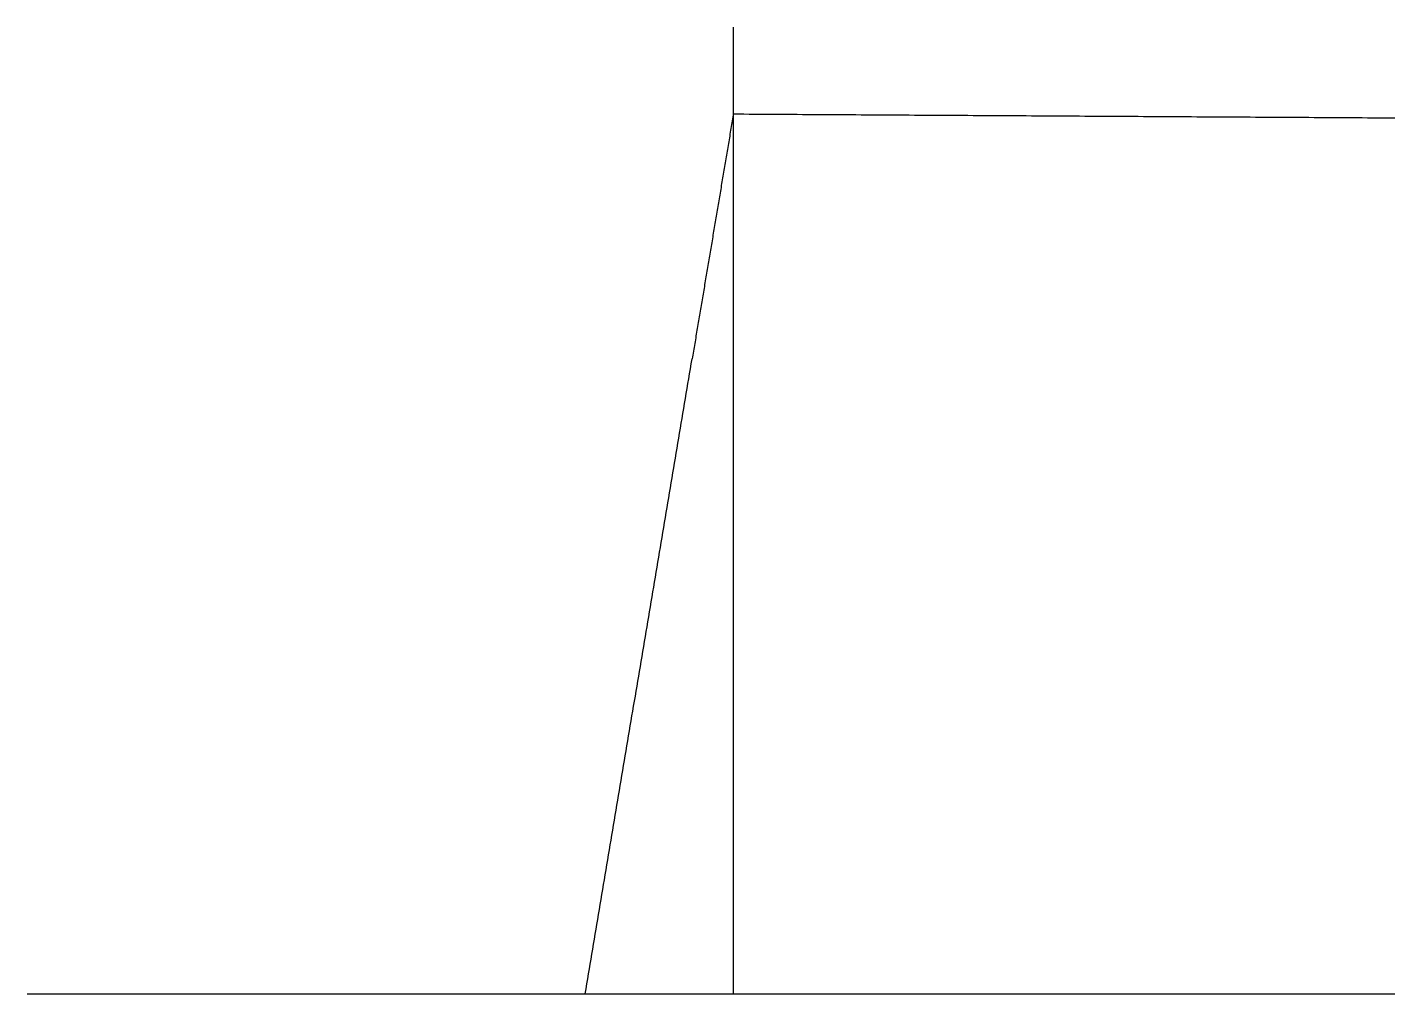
# Model space of a CAD drawing. Header units: metres. Extents: x 3.8 to 28.5, y 8 to 12.3.
# Drawn here: x 3.75 to 9.81, y 7.96 to 12.26 of the extents above; entities that cross this region are included whole.
import ezdxf

# ---------------------------------------------------------------- set-up
doc = ezdxf.new("R2010")
doc.units = ezdxf.units.M
doc.layers.add('Make2D$Visible$Curves', color=178, linetype='Continuous', true_color=0x000000)

msp = doc.modelspace()

# ---------------------------------------------------------------- linework, layer by layer
at = {"layer": 'Make2D$Visible$Curves', "color": 173, "lineweight": -3, "true_color": 0x6666ff}
msp.add_open_spline([(6.8951, 12.2585), (6.8951, 10.1079), (6.8951, 7.9572)], degree=2, dxfattribs=at)
at = {"layer": 'Make2D$Visible$Curves', "color": 59, "lineweight": -3, "true_color": 0x4c4c4c}
for points in [[(6.8951, 11.8675), (6.8038, 11.3251), (6.7125, 10.7827)], [(6.2368, 7.9572), (6.4746, 9.37), (6.7125, 10.7827)]]:
    msp.add_open_spline(points, degree=2, dxfattribs=at)
at = {"layer": 'Make2D$Visible$Curves', "color": 150, "lineweight": -3, "true_color": 0x0f80ff}
msp.add_open_spline([(9.9299, 11.8532), (8.4125, 11.8621), (6.8951, 11.8711)], degree=2, dxfattribs=at)
at = {"layer": 'Make2D$Visible$Curves', "color": 178, "lineweight": -3, "true_color": 0x000000}
msp.add_open_spline([(3.7545, 7.9572), (16.1303, 7.9572), (28.5061, 7.9572)], degree=2, dxfattribs=at)

doc.saveas('drawing.dxf')
